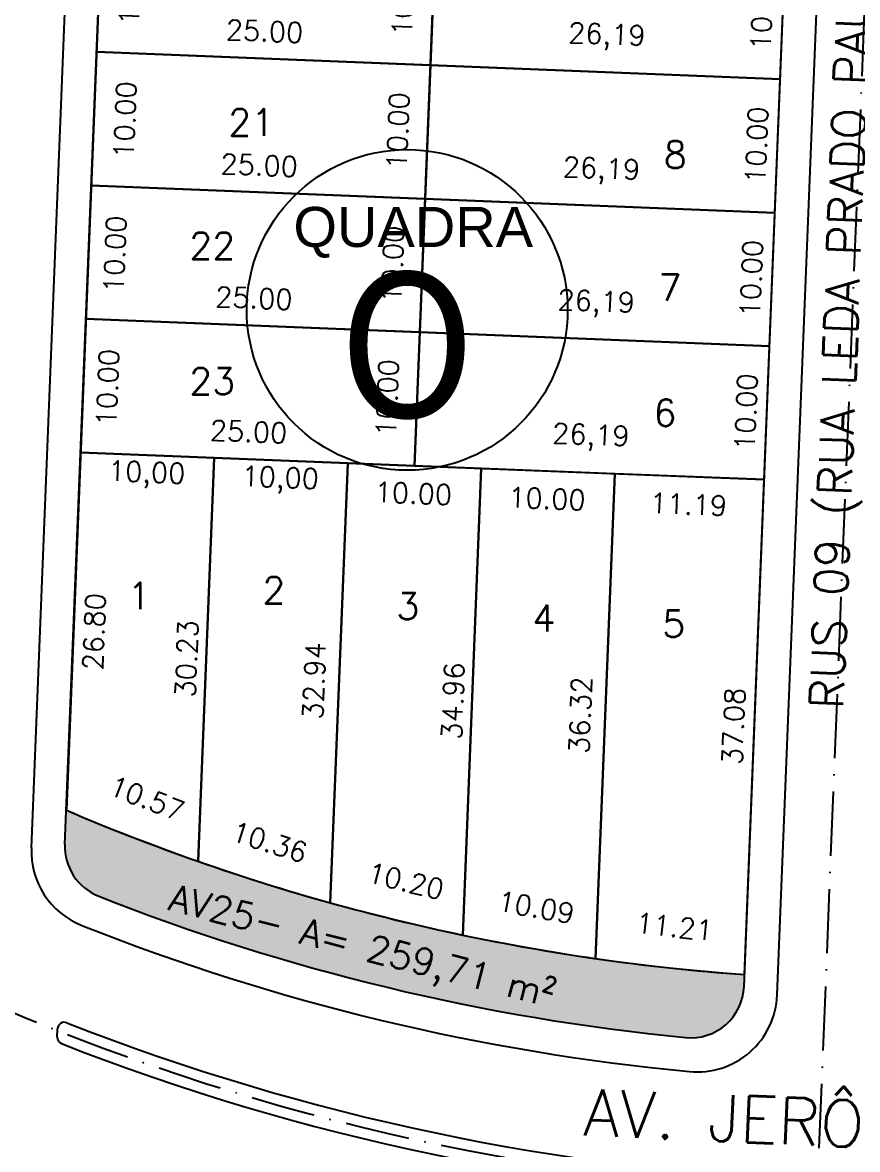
# Model space of a CAD drawing. Header units: millimetres. Extents: x 1794 to 8081, y 409 to 2272.
# Drawn here: x 5941.8 to 6004.3, y 967.2 to 1051.5 of the extents above; entities that cross this region are included whole.
import ezdxf
from ezdxf.enums import TextEntityAlignment as Align

# ---------------------------------------------------------------- set-up
doc = ezdxf.new("R2010")
doc.units = ezdxf.units.MM
doc.linetypes.add('ACAD_ISO10W100', pattern=[18, 12, -3, 0, -3])
for name, color, linetype in [('02 - EIXO VIA', 2, 'ACAD_ISO10W100'), ('03 - CALÇADA', 1, 'Continuous'), ('BOUNDARY LOTES', 2, 'Continuous'), ('boundary quadras', 232, 'Continuous'), ('COT', 8, 'Continuous'), ('FAIXAS VERDES', 62, 'Continuous'), ('LOTES', 2, 'Continuous'), ('QUADRAS', 3, 'Continuous'), ('texto - ruas', 2, 'Continuous'), ('Texto Lotes', 31, 'Continuous'), ('TEXTO-80', 3, 'Continuous'), ('TXT CB. QDAS', 41, 'Continuous')]:
    doc.layers.add(name, color=color, linetype=linetype)
doc.styles.add('arcad1', font='romans.shx')
doc.styles.add('style1', font='tahoma.ttf')
doc.dimstyles.new('REGIS', dxfattribs={"dimtxt": 1.5, "dimasz": 0.12, "dimexe": 0, "dimexo": 0, "dimgap": 0, "dimtad": 0, "dimzin": 4, "dimdsep": 46, "dimtxsty": 'arcad1', "dimblk1": 'BOLA', "dimblk2": 'BOLA', "dimsah": 1, "dimcen": 0.12, "dimse1": 1, "dimse2": 1, "dimsd1": 1, "dimsd2": 1, "dimclrd": 256, "dimclre": 8, "dimclrt": 1, "dimadec": 0, "dimazin": 0, "dimtfac": 1.2, "dimtix": 1, "dimtmove": 2, "dimatfit": 3, "dimldrblk": 'BOLA', "dimfxl": 0, "dimfxlon": 1, "dimtvp": 2, "dimtolj": 1, "dimtzin": 4, "dimarcsym": 0})

# ---------------------------------------------------------------- blocks, each defined once
blk = doc.blocks.new('NUM_quadra')
blk.add_circle((0, 0), 0.2)
at = {"insert": (-0.1418711980285907, 0.1285282569724173), "char_height": 0.05, "width": 0.2663, "attachment_point": 1, "style": 'style1'}
blk.add_mtext('\\fArial|b0|i0|c0|p34;QUADRA', dxfattribs=at)
at = {"style": 'style1'}
blk.add_attdef('00', text='', height=0.18, dxfattribs=at).set_placement((-2.886579864025407e-15, -0.1334628551621867), align=Align.CENTER)
blk = doc.blocks.new('*D532')
at = {"layer": 'Defpoints', "color": 0}
for p in [(5947.764566490847, 1059.331583377822), (5947.366565247271, 1049.33950676632), (5952.69743049025, 1049.127169423591)]:
    blk.add_point(p, dxfattribs=at)
at = {"layer": 'COT', "color": 1, "insert": (5949.898808128587, 1054.242608102414), "char_height": 1.5, "attachment_point": 5, "rotation": 87.71901838160724, "style": 'arcad1'}
blk.add_mtext('\\A1;10.00', dxfattribs=at)
blk = doc.blocks.new('BOLA')
for p, q in [((-1, 0), (1, 0)), ((0, -1), (0, 1))]:
    blk.add_line(p, q)
blk.add_circle((0, 0), 0.3)
blk = doc.blocks.new('*D533')
at = {"layer": 'Defpoints', "color": 0}
for p in [(5947.366565247271, 1049.33950676632), (5946.968564003695, 1039.347430154819), (5952.299429246672, 1039.135092812089)]:
    blk.add_point(p, dxfattribs=at)
at = {"layer": 'COT', "color": 1, "insert": (5949.500806885009, 1044.250531490913), "char_height": 1.5, "attachment_point": 5, "rotation": 87.71901838160724, "style": 'arcad1'}
blk.add_mtext('\\A1;10.00', dxfattribs=at)
blk = doc.blocks.new('*D534')
at = {"layer": 'Defpoints', "color": 0}
for p in [(5946.968564003695, 1039.347430154819), (5946.570562760118, 1029.355353543318), (5951.901428003098, 1029.143016200588)]:
    blk.add_point(p, dxfattribs=at)
at = {"layer": 'COT', "color": 1, "insert": (5948.74324688834, 1034.199133020019), "char_height": 1.5, "attachment_point": 5, "rotation": 87.71901838160724, "style": 'arcad1'}
blk.add_mtext('\\A1;10.00', dxfattribs=at)
blk = doc.blocks.new('*D535')
at = {"layer": 'Defpoints', "color": 0}
for p in [(5946.570562760118, 1029.355353543318), (5946.172561516541, 1019.363276931815), (5951.503426759519, 1019.150939589086)]:
    blk.add_point(p, dxfattribs=at)
at = {"layer": 'COT', "color": 1, "insert": (5948.200273479869, 1024.214891020811), "char_height": 1.5, "attachment_point": 5, "rotation": 87.71901838160724, "style": 'arcad1'}
blk.add_mtext('\\A1;10.00', dxfattribs=at)
blk = doc.blocks.new('*D536')
at = {"layer": 'Defpoints', "color": 0}
for p in [(5946.172561516541, 1019.363276931815), (5945.105999075875, 992.5865424615326), (5950.436864318856, 992.3742051188029)]:
    blk.add_point(p, dxfattribs=at)
at = {"layer": 'COT', "color": 1, "insert": (5947.188053829861, 1005.947914260896), "char_height": 1.5, "attachment_point": 5, "rotation": 87.71901838160724, "style": 'arcad1'}
blk.add_mtext('\\A1;26.80', dxfattribs=at)
blk = doc.blocks.new('*D542')
at = {"layer": 'Defpoints', "color": 0}
for p in [(5972.744758019599, 1058.336580268881), (5972.346756776024, 1048.344503657379), (5973.113196326934, 1048.313975078962)]:
    blk.add_point(p, dxfattribs=at)
at = {"layer": 'COT', "color": 1, "insert": (5970.314573965273, 1053.429413757785), "char_height": 1.5, "attachment_point": 5, "rotation": 87.71901838160724, "style": 'arcad1'}
blk.add_mtext('\\A1;10.00', dxfattribs=at)
blk = doc.blocks.new('*D543')
at = {"layer": 'Defpoints', "color": 0}
for p in [(5972.346756776023, 1048.344503657379), (5971.948755532447, 1038.352427045878), (5972.715195083358, 1038.32189846746)]:
    blk.add_point(p, dxfattribs=at)
at = {"layer": 'COT', "color": 1, "insert": (5969.916572721696, 1043.437337146284), "char_height": 1.5, "attachment_point": 5, "rotation": 87.71901838160724, "style": 'arcad1'}
blk.add_mtext('\\A1;10.00', dxfattribs=at)
blk = doc.blocks.new('*D544')
at = {"layer": 'Defpoints', "color": 0}
for p in [(5971.948755532447, 1038.352427045878), (5971.550754288871, 1028.360350434376), (5972.317193839781, 1028.329821855959)]:
    blk.add_point(p, dxfattribs=at)
at = {"layer": 'COT', "color": 1, "insert": (5969.518571478119, 1033.445260534782), "char_height": 1.5, "attachment_point": 5, "rotation": 87.71901838160724, "style": 'arcad1'}
blk.add_mtext('\\A1;10.00', dxfattribs=at)
blk = doc.blocks.new('*D545')
at = {"layer": 'Defpoints', "color": 0}
for p in [(5971.55075428887, 1028.360350434376), (5971.152753045293, 1018.368273822874), (5971.919192596205, 1018.337745244457)]:
    blk.add_point(p, dxfattribs=at)
at = {"layer": 'COT', "color": 1, "insert": (5969.120570234543, 1023.45318392328), "char_height": 1.5, "attachment_point": 5, "rotation": 87.71901838160724, "style": 'arcad1'}
blk.add_mtext('\\A1;10.00', dxfattribs=at)
blk = doc.blocks.new('*D550')
at = {"layer": 'Defpoints', "color": 0}
for p in [(5946.968564003695, 1039.347430154819), (5971.948755532449, 1038.352427045878), (5971.909474883839, 1037.366261156721)]:
    blk.add_point(p, dxfattribs=at)
at = {"layer": 'COT', "color": 1, "insert": (5959.538779492535, 1040.861385694642), "char_height": 1.5, "attachment_point": 5, "rotation": 357.71901838159994, "style": 'arcad1'}
blk.add_mtext('\\A1;25.00', dxfattribs=at)
blk = doc.blocks.new('*D551')
at = {"layer": 'Defpoints', "color": 0}
for p in [(5946.172561516542, 1019.363276931816), (5971.152753045296, 1018.368273822875), (5971.115120977862, 1017.423496621982)]:
    blk.add_point(p, dxfattribs=at)
at = {"layer": 'COT', "color": 1, "insert": (5958.744425586558, 1020.918621159903), "char_height": 1.5, "attachment_point": 5, "rotation": 357.71901838159994, "style": 'arcad1'}
blk.add_mtext('\\A1;25.00', dxfattribs=at)
blk = doc.blocks.new('*D552')
at = {"layer": 'Defpoints', "color": 0}
for p in [(5966.156714739547, 1018.567274444663), (5976.148791351046, 1018.169273201086), (5975.946895342847, 1013.10054436154)]:
    blk.add_point(p, dxfattribs=at)
at = {"layer": 'COT', "color": 1, "insert": (5971.07025741017, 1016.297167966777), "char_height": 1.5, "attachment_point": 5, "rotation": 357.7190183816073, "style": 'arcad1'}
blk.add_mtext('\\A1;10.00', dxfattribs=at)
blk = doc.blocks.new('*D553')
at = {"layer": 'Defpoints', "color": 0}
for p in [(5976.148791351046, 1018.169273201086), (5986.140867962548, 1017.77127195751), (5985.938971954349, 1012.702543117963)]:
    blk.add_point(p, dxfattribs=at)
at = {"layer": 'COT', "color": 1, "insert": (5981.062334021671, 1015.899166723201), "char_height": 1.5, "attachment_point": 5, "rotation": 357.7190183816073, "style": 'arcad1'}
blk.add_mtext('\\A1;10.00', dxfattribs=at)
blk = doc.blocks.new('*D554')
at = {"layer": 'Defpoints', "color": 0}
for p in [(5986.140867962548, 1017.77127195751), (5997.321373985261, 1017.325933568518), (5997.119477977061, 1012.257204728971)]:
    blk.add_point(p, dxfattribs=at)
at = {"layer": 'COT', "color": 1, "insert": (5991.648625338778, 1015.477496906917), "char_height": 1.5, "attachment_point": 5, "rotation": 357.7190183816073, "style": 'arcad1'}
blk.add_mtext('\\A1;11.19', dxfattribs=at)
blk = doc.blocks.new('*D555')
at = {"layer": 'Defpoints', "color": 0}
for p in [(5945.105999075908, 992.5865424615192), (5954.961420895006, 988.7577349652936), (5954.961420895006, 988.7577349652954)]:
    blk.add_point(p, dxfattribs=at)
at = {"layer": 'COT', "color": 1, "insert": (5951.120098197511, 993.4685222086955), "char_height": 1.5, "attachment_point": 5, "rotation": 338.7689722676158, "style": 'arcad1'}
blk.add_mtext('\\A1;10.57', dxfattribs=at)
blk = doc.blocks.new('*D556')
at = {"layer": 'Defpoints', "color": 0}
for p in [(5954.961420894975, 988.7577349653077), (5965.055558935146, 986.3222517957722), (5964.845723577289, 985.6540000725511)]:
    blk.add_point(p, dxfattribs=at)
at = {"layer": 'COT', "color": 1, "insert": (5960.30549263455, 990.1921339827443), "char_height": 1.5, "attachment_point": 5, "rotation": 342.5673744985353, "style": 'arcad1'}
blk.add_mtext('\\A1;10.36', dxfattribs=at)
blk = doc.blocks.new('*D557')
at = {"layer": 'Defpoints', "color": 0}
for p in [(5964.845723577291, 985.6540000725506), (5974.737906044344, 983.1575466981367), (5974.757400194088, 983.2375053705173)]:
    blk.add_point(p, dxfattribs=at)
at = {"layer": 'COT', "color": 1, "insert": (5970.492662221526, 987.2804218945328), "char_height": 1.5, "attachment_point": 5, "rotation": 346.298426433093, "style": 'arcad1'}
blk.add_mtext('\\A1;10.20', dxfattribs=at)
blk = doc.blocks.new('*D558')
at = {"layer": 'Defpoints', "color": 0}
for p in [(5974.757400194087, 983.2375053705175), (5984.695394481465, 981.4817326759712), (5984.695394481465, 981.481732675971)]:
    blk.add_point(p, dxfattribs=at)
at = {"layer": 'COT', "color": 1, "insert": (5980.248332503523, 985.3138674357439), "char_height": 1.5, "attachment_point": 5, "rotation": 349.98078787314086, "style": 'arcad1'}
blk.add_mtext('\\A1;10.09', dxfattribs=at)
blk = doc.blocks.new('*D559')
at = {"layer": 'Defpoints', "color": 0}
for p in [(5984.695394481465, 981.4817326759716), (5995.845759098725, 980.2796749617062), (5995.845759098725, 980.279674961703)]:
    blk.add_point(p, dxfattribs=at)
at = {"layer": 'COT', "color": 1, "insert": (5990.592126721219, 983.8634216468902), "char_height": 1.5, "attachment_point": 5, "rotation": 353.8470289481501, "style": 'arcad1'}
blk.add_mtext('\\A1;11.21', dxfattribs=at)
blk = doc.blocks.new('*D563')
at = {"layer": 'Defpoints', "color": 0}
for p in [(5998.913378959565, 1057.294240014524), (5998.515377715989, 1047.302163403022), (5999.952438425741, 1047.244922854154)]:
    blk.add_point(p, dxfattribs=at)
at = {"layer": 'COT', "color": 1, "insert": (5997.153816064078, 1052.360361532978), "char_height": 1.5, "attachment_point": 5, "rotation": 87.71901838160724, "style": 'arcad1'}
blk.add_mtext('\\A1;10.00', dxfattribs=at)
blk = doc.blocks.new('*D564')
at = {"layer": 'Defpoints', "color": 0}
for p in [(5998.515377715989, 1047.302163403022), (5998.117376472413, 1037.31008679152), (5999.554437182166, 1037.252846242652)]:
    blk.add_point(p, dxfattribs=at)
at = {"layer": 'COT', "color": 1, "insert": (5996.755814820503, 1042.368284921476), "char_height": 1.5, "attachment_point": 5, "rotation": 87.71901838160724, "style": 'arcad1'}
blk.add_mtext('\\A1;10.00', dxfattribs=at)
blk = doc.blocks.new('*D44')
at = {"layer": 'Defpoints', "color": 0}
for p in [(5998.117376472413, 1037.31008679152), (5997.719375228837, 1027.318010180019), (5999.15643593859, 1027.260769631151)]:
    blk.add_point(p, dxfattribs=at)
at = {"layer": 'COT', "color": 1, "insert": (5996.357813576928, 1032.376208309974), "char_height": 1.5, "attachment_point": 5, "rotation": 87.71901838160724, "style": 'arcad1'}
blk.add_mtext('\\A1;10.00', dxfattribs=at)
blk = doc.blocks.new('*D45')
at = {"layer": 'Defpoints', "color": 0}
for p in [(5997.719375228837, 1027.318010180019), (5997.321373985261, 1017.325933568518), (5998.758434695013, 1017.26869301965)]:
    blk.add_point(p, dxfattribs=at)
at = {"layer": 'COT', "color": 1, "insert": (5995.95981233335, 1022.384131698473), "char_height": 1.5, "attachment_point": 5, "rotation": 87.71901838160724, "style": 'arcad1'}
blk.add_mtext('\\A1;10.00', dxfattribs=at)
blk = doc.blocks.new('*D46')
at = {"layer": 'Defpoints', "color": 0}
for p in [(5997.321373985261, 1017.325933568518), (5995.845759098723, 980.279674961705), (5997.282819808478, 980.2224344128368)]:
    blk.add_point(p, dxfattribs=at)
at = {"layer": 'COT', "color": 1, "insert": (5995.023004268294, 998.8649640893157), "char_height": 1.5, "attachment_point": 5, "rotation": 87.71901838160724, "style": 'arcad1'}
blk.add_mtext('\\A1;37.08', dxfattribs=at)
blk = doc.blocks.new('*D47')
at = {"layer": 'Defpoints', "color": 0}
for p in [(5986.140867962547, 1017.77127195751), (5984.695394481465, 981.4817326759714), (5985.836493819413, 981.4362807671034)]:
    blk.add_point(p, dxfattribs=at)
at = {"layer": 'COT', "color": 1, "insert": (5983.561607576505, 999.7004507809457), "char_height": 1.5, "attachment_point": 5, "rotation": 87.71901838159876, "style": 'arcad1'}
blk.add_mtext('\\A1;36.32', dxfattribs=at)
blk = doc.blocks.new('*D565')
at = {"layer": 'Defpoints', "color": 0}
for p in [(5976.148791351049, 1018.169273201086), (5974.757400194088, 983.2375053705176), (5976.337117307545, 983.174582576778)]:
    blk.add_point(p, dxfattribs=at)
at = {"layer": 'COT', "color": 1, "insert": (5974.035189902574, 1000.759866865135), "char_height": 1.5, "attachment_point": 5, "rotation": 87.7190183815959, "style": 'arcad1'}
blk.add_mtext('\\A1;34.96', dxfattribs=at)
blk = doc.blocks.new('*D48')
at = {"layer": 'Defpoints', "color": 0}
for p in [(5966.156714739548, 1018.567274444663), (5964.84572357729, 985.6540000725511), (5966.52116574426, 985.5872643886765)]:
    blk.add_point(p, dxfattribs=at)
at = {"layer": 'COT', "color": 1, "insert": (5963.651419605016, 1002.26805648522), "char_height": 1.5, "attachment_point": 5, "rotation": 87.71901838159754, "style": 'arcad1'}
blk.add_mtext('\\A1;32.94', dxfattribs=at)
blk = doc.blocks.new('*D49')
at = {"layer": 'Defpoints', "color": 0}
for p in [(5956.164638128047, 1018.965275688239), (5954.961420894977, 988.757734965307), (5956.507432918001, 988.6961547020974)]:
    blk.add_point(p, dxfattribs=at)
at = {"layer": 'COT', "color": 1, "insert": (5954.111418551083, 1003.919325436636), "char_height": 1.5, "attachment_point": 5, "rotation": 87.71901838159854, "style": 'arcad1'}
blk.add_mtext('\\A1;30.23', dxfattribs=at)
blk = doc.blocks.new('*D1518')
at = {"layer": 'Defpoints', "color": 0}
for p in [(5997.321373985262, 1017.325933568518), (5997.283741917827, 1016.381156367626), (5957.480919760326, 675.1281261902527)]:
    blk.add_point(p, dxfattribs=at)
at = {"layer": 'COT', "color": 1, "insert": (5984.341574749119, 1020.470925284627), "char_height": 1.5, "attachment_point": 5, "rotation": 357.71901838160085, "style": 'arcad1'}
blk.add_mtext('\\A1;26,19', dxfattribs=at)
blk = doc.blocks.new('*D1519')
at = {"layer": 'Defpoints', "color": 0}
for p in [(5998.117376472415, 1037.310086791521), (5998.078095823806, 1036.323920902364), (5958.276922247479, 695.1122794132557)]:
    blk.add_point(p, dxfattribs=at)
at = {"layer": 'COT', "color": 1, "insert": (5985.135928655097, 1040.413689819364), "char_height": 1.5, "attachment_point": 5, "rotation": 357.71901838160085, "style": 'arcad1'}
blk.add_mtext('\\A1;26,19', dxfattribs=at)
blk = doc.blocks.new('*D1520')
at = {"layer": 'Defpoints', "color": 0}
for p in [(5998.913378959566, 1057.294240014524), (5998.875674316007, 1056.347640743448), (5959.072924734632, 715.0964326362587)]:
    blk.add_point(p, dxfattribs=at)
at = {"layer": 'COT', "color": 1, "insert": (5985.933507147299, 1060.437409660448), "char_height": 1.5, "attachment_point": 5, "rotation": 357.71901838160085, "style": 'arcad1'}
blk.add_mtext('\\A1;26,19', dxfattribs=at)
blk = doc.blocks.new('*D1523')
at = {"layer": 'Defpoints', "color": 0}
for p in [(5946.570562760117, 1029.355353543317), (5971.550754288871, 1028.360350434376), (5971.513122221436, 1027.415573233484)]:
    blk.add_point(p, dxfattribs=at)
at = {"layer": 'COT', "color": 1, "insert": (5959.142426830132, 1030.910697771405), "char_height": 1.5, "attachment_point": 5, "rotation": 357.71901838159994, "style": 'arcad1'}
blk.add_mtext('\\A1;25.00', dxfattribs=at)
blk = doc.blocks.new('*D1522')
at = {"layer": 'Defpoints', "color": 0}
for p in [(5971.550754288871, 1028.360350434377), (5997.719375228836, 1027.318010180019), (5997.681743161402, 1026.373232979127)]:
    blk.add_point(p, dxfattribs=at)
at = {"layer": 'COT', "color": 1, "insert": (5984.739575992696, 1030.463001896127), "char_height": 1.5, "attachment_point": 5, "rotation": 357.71901838160085, "style": 'arcad1'}
blk.add_mtext('\\A1;26,19', dxfattribs=at)
blk = doc.blocks.new('*D1525')
at = {"layer": 'Defpoints', "color": 0}
for p in [(5947.366565247273, 1049.33950676632), (5972.346756776027, 1048.344503657379), (5972.309124708592, 1047.399726456486)]:
    blk.add_point(p, dxfattribs=at)
at = {"layer": 'COT', "color": 1, "insert": (5959.938429317288, 1050.894850994407), "char_height": 1.5, "attachment_point": 5, "rotation": 357.71901838159994, "style": 'arcad1'}
blk.add_mtext('\\A1;25.00', dxfattribs=at)
blk = doc.blocks.new('*D1524')
at = {"layer": 'Defpoints', "color": 0}
for p in [(5972.346756776026, 1048.344503657379), (5998.515377715991, 1047.302163403022), (5998.477745648556, 1046.35738620213)]:
    blk.add_point(p, dxfattribs=at)
at = {"layer": 'COT', "color": 1, "insert": (5985.535578479851, 1050.44715511913), "char_height": 1.5, "attachment_point": 5, "rotation": 357.71901838160085, "style": 'arcad1'}
blk.add_mtext('\\A1;26,19', dxfattribs=at)
blk = doc.blocks.new('*D1532')
at = {"layer": 'Defpoints', "color": 0}
for p in [(5956.164638128044, 1018.965275688239), (5966.156714739547, 1018.567274444663), (5955.962742119845, 1013.89654684869)]:
    blk.add_point(p, dxfattribs=at)
at = {"layer": 'COT', "color": 1, "insert": (5961.100923726874, 1017.266145016725), "char_height": 1.5, "attachment_point": 5, "rotation": 357.7190183816073, "style": 'arcad1'}
blk.add_mtext('\\A1;10,00', dxfattribs=at)
blk = doc.blocks.new('*D1533')
at = {"layer": 'Defpoints', "color": 0}
for p in [(5946.156708456558, 1018.965275688239), (5956.164638128044, 1018.965275688239), (5945.970665508342, 1014.294548092265)]:
    blk.add_point(p, dxfattribs=at)
at = {"layer": 'COT', "color": 1, "insert": (5951.10884711537, 1017.6641462603), "char_height": 1.5, "attachment_point": 5, "rotation": 357.7190183816073, "style": 'arcad1'}
blk.add_mtext('\\A1;10,00', dxfattribs=at)

msp = doc.modelspace()

# ---------------------------------------------------------------- hatches: boundary and pattern name
at = {"layer": 'FAIXAS VERDES'}
h = msp.add_hatch(dxfattribs=at)
h.set_pattern_fill('AR-SAND', color=256, scale=0.1, style=0)
h.set_pattern_definition([(37.50000000000001, (5943.820001054365, 941.1358193083689), (-0.1600031295984046, 4.894132373293424), [0, -3.860800000000001, 0, -4.318000000000001, 0, -4.1275]), (7.499999999999999, (5943.820001054365, 941.1358193083689), (4.495232831380027, 7.168251005683543), [0, -2.0828, 0, -3.4798, 0, -1.3335]), (327.5, (5940.695801054365, 941.1358193083689), (7.90992370241458, 0.01437184678545691), [0, -1.27, 0, -4.572, 0, -5.969]), (317.5, (5940.695801054365, 941.1358193083689), (7.635564524722972, 2.229293232572162), [0, -0.635, 0, -2.9972, 0, -3.429])])
edge = h.paths.add_edge_path()
edge.add_line((6071.141712603471, 977.1992970668585), (6071.101912479114, 976.2000894057088))
edge.add_arc((6075.098743123714, 976.0408889082784), 3.999999999999702, 177.7190183816006, 267.7190183816006)
edge.add_line((6074.939542626283, 972.044058263678), (6116.906264394586, 970.3724530406595))
edge.add_arc((6117.065464892017, 974.3692836852598), 3.999999999999936, 267.7190183816006, 357.7190183816006)
edge.add_line((6121.062295536617, 974.2100831878294), (6121.102095660975, 975.20929084898))
edge.add_line((6121.102095660975, 975.20929084898), (6071.14171260347, 977.1992970668585))
edge = h.paths.add_edge_path()
edge.add_line((6178.196384424919, 946.2910581115503), (6136.22966265661, 947.9626633345707))
edge.add_arc((6136.070462159179, 943.9658326899704), 3.999999999999844, 87.71901838160058, 177.7190183816006)
edge.add_line((6132.07363151458, 944.1250331874008), (6132.033831390222, 943.1258255262511))
edge.add_line((6132.033831390222, 943.1258255262511), (6181.994214447731, 941.1358193083689))
edge.add_line((6181.994214447731, 941.1358193083689), (6182.034014572088, 942.1350269695196))
edge.add_arc((6178.037183927489, 942.29422746695), 3.999999999999787, 357.7190183816003, 447.7190183815941)
edge = h.paths.add_edge_path()
edge.add_line((6116.054902290488, 948.9984611107812), (6074.088180522182, 950.6700663337989))
edge.add_arc((6073.928980024753, 946.6732356891986), 3.999999999999707, 87.71901838161361, 177.7190183816006)
edge.add_line((6069.932149380154, 946.832436186629), (6069.913918877875, 946.3747477286894))
edge.add_line((6069.913918877874, 946.3747477286894), (6119.87430193538, 944.3847415108118))
edge.add_line((6119.87430193538, 944.3847415108118), (6119.892532437658, 944.8424299687509))
edge.add_arc((6115.895701793058, 945.0016304661805), 3.99999999999986, 357.7190183816136, 447.7190183815944)
edge = h.paths.add_edge_path()
edge.add_line((6053.904185766952, 951.4740288458203), (6010.979330748004, 953.1837981302325))
edge.add_arc((6010.820130250573, 949.1869674856322), 3.999999999999916, 87.7190183816006, 177.7190183816006)
edge.add_line((6006.823299605973, 949.3461679830626), (6006.805069103695, 948.8884795251239))
edge.add_line((6006.805069103694, 948.8884795251239), (6057.723585411845, 946.860309245853))
edge.add_line((6057.723585411845, 946.860309245853), (6057.741815914123, 947.3179977037895))
edge.add_arc((6053.744985269522, 947.47719820122), 3.999999999999821, 357.7190183816006, 447.7190183816136)
edge = h.paths.add_edge_path()
edge.add_line((6058.951379137437, 977.6848585840199), (6008.032862829292, 979.713028863294))
edge.add_line((6008.032862829292, 979.713028863294), (6007.977635511744, 978.3265116177196))
edge.add_arc((6011.974466156345, 978.1673111202891), 3.999999999999823, 177.7190183816006, 267.7190183816071)
edge.add_line((6011.815265658915, 974.1704804756888), (6054.740120677859, 972.4607111912757))
edge.add_arc((6054.899321175289, 976.457541835876), 3.999999999999941, 267.7190183816006, 357.7190183816006)
edge.add_line((6058.896151819889, 976.2983413384455), (6058.951379137437, 977.6848585840199))
h.paths.add_polyline_path([(5963.59800968155, 954.3293420804999), (5958.865110156813, 955.5451272308406), (5953.697385707113, 957.0233204613702), (5949.970253875028, 958.1892042728879), (5947.159655797616, 959.1248011418048), (5945.19974805802, 959.8063761404702), (5943.820001054365, 960.3007369255839), (5944.100405632887, 960.9679941723545), (5944.719244877558, 961.983984322737), (5945.52345441198, 962.715557952784), (5946.342209289784, 963.1478887269074), (5947.288522792286, 963.3870185258057), (5948.583837550849, 963.338364934115), (5950.140851547711, 962.8473470049877), (5953.125204087562, 961.8824790200707), (5957.22608032747, 960.6474163296776), (5961.735642253448, 959.4082337028609), (5967.330095687797, 958.0403791241671), (5973.464952304507, 956.7514023305413), (5977.815878361017, 955.9685120885907), (5982.33595106624, 955.2688254441092), (5985.745287680038, 954.8168871906556), (5988.741271971799, 954.4731246408465), (5991.045407847617, 954.242449967942), (5992.573234890554, 953.7679717681023), (5993.532733889306, 953.0322250951459), (5994.396937484833, 951.6543111209995), (5994.607399274792, 950.8234282330833), (5994.618656440783, 949.4724753204838), (5983.465784954503, 950.6115964793026), (5973.521015922869, 952.1972848720462)])
edge = h.paths.add_edge_path()
edge.add_line((5995.810159122995, 979.385914727056), (5995.845759098725, 980.2796749617061))
edge.add_arc((6007.185095968306, 1137.780870861101), 157.9088574791845, 246.8504491071451, 265.88208144720187, ccw=False)
edge.add_line((5945.105999075876, 992.5865424615323), (5945.00391616372, 990.0236854467481))
edge.add_arc((5949.000746808321, 989.8644849493172), 4.000000000000147, 177.7190183815943, 248.4832902055604)
edge.add_arc((6007.284155110449, 1137.699086115712), 162.9088574791843, 248.4832902055545, 264.4130278522212)
edge.add_arc((5991.813328478395, 979.5451152244929), 3.99999999999987, 264.4130278522318, 357.7190183815094)

# ---------------------------------------------------------------- linework, layer by layer
at = {"layer": '02 - EIXO VIA', "ltscale": 0.4}
msp.add_line((6000.852311769487, 952.7065396227423), (6006.958242467929, 1105.999847892659), dxfattribs=at)
msp.add_arc((6008.206928768531, 1137.348918732822), 173.4088574791844, 246.2776676173757, 267.7190183816073, dxfattribs=at)
at = {"layer": '03 - CALÇADA'}
for p, q in [((5942.491780793751, 989.7687890693811), (5947.950546146366, 1126.81459605584)), ((5998.287130603475, 978.7579990947389), (6003.13446221749, 1100.453369725666)), ((5944.429212192274, 975.5953734646029), (5944.454485989311, 976.2298883570544))]:
    msp.add_line(p, q, dxfattribs=at)
for centre, radius, start, end in [((5948.487026760651, 989.5299883232348), 6, 177.7190183815813, 248.3556091851237), ((6007.284155110446, 1137.699086115713), 165.4088574791844, 248.3556091851237, 264.6034038538551), ((5992.291884636575, 978.9967998408848), 6, 264.6034038538551, 357.7190183816073), ((5944.954089819887, 976.2099882948761), 0.5, 68.56820302943842, 177.7190183816595), ((6008.206928768531, 1137.348918732822), 172.6088574791844, 248.5682030294384, 267.7190183816073), ((5944.928816022849, 975.5754734024241), 0.5, 177.7190183816073, 248.6369153493154), ((6008.206928768531, 1137.348918732822), 174.2088574791844, 248.6369153493154, 267.7190183816073)]:
    msp.add_arc(centre, radius, start, end, dxfattribs=at)
at = {"layer": 'BOUNDARY LOTES'}
for points in [[(5972.744758019601, 1058.336580268881), (5947.764566490849, 1059.331583377822), (5947.366565247273, 1049.339506766321), (5972.346756776025, 1048.34450365738)], [(5998.913378959567, 1057.294240014524), (5972.744758019601, 1058.336580268881), (5972.346756776024, 1048.34450365738), (5998.51537771599, 1047.302163403022)], [(5972.346756776024, 1048.34450365738), (5947.366565247271, 1049.33950676632), (5946.968564003694, 1039.347430154819), (5971.948755532449, 1038.352427045878)], [(5998.51537771599, 1047.302163403022), (5972.346756776025, 1048.344503657379), (5971.948755532449, 1038.352427045878), (5998.117376472414, 1037.310086791521)], [(5971.948755532448, 1038.352427045878), (5946.968564003695, 1039.347430154819), (5946.570562760119, 1029.355353543318), (5971.550754288872, 1028.360350434376)], [(5998.117376472414, 1037.310086791521), (5971.948755532449, 1038.352427045878), (5971.550754288872, 1028.360350434376), (5997.719375228837, 1027.318010180019)], [(5971.550754288872, 1028.360350434376), (5946.570562760118, 1029.355353543318), (5946.172561516543, 1019.363276931816), (5971.152753045296, 1018.368273822875)], [(5997.719375228839, 1027.318010180019), (5971.550754288872, 1028.360350434376), (5971.152753045296, 1018.368273822875), (5997.321373985262, 1017.325933568518)]]:
    msp.add_lwpolyline(points, close=True, dxfattribs=at)
for points in [[(5956.164638128045, 1018.965275688239), (5946.172561516542, 1019.363276931816), (5945.105999075877, 992.5865424615328, 0.01674383744544869), (5954.961420894974, 988.7577349653068)], [(5966.156714739547, 1018.567274444663), (5956.164638128045, 1018.965275688239), (5954.961420894974, 988.7577349653067, 0.01640651148838792), (5964.84572357729, 985.6540000725508)], [(5976.148791351048, 1018.169273201087), (5966.156714739548, 1018.567274444663), (5964.84572357729, 985.6540000725508, 0.01615593617423134), (5974.757400194087, 983.2375053705174)], [(5986.140867962548, 1017.77127195751), (5976.148791351047, 1018.169273201087), (5974.757400194087, 983.2375053705174, 0.01598149533079877), (5984.695394481465, 981.4817326759716)], [(5997.321373985262, 1017.325933568518), (5986.140867962548, 1017.77127195751), (5984.695394481465, 981.4817326759716, 0.01776105052986373), (5995.845759098725, 980.2796749617061)]]:
    msp.add_lwpolyline(points, format="xyb", close=True, dxfattribs=at)
at = {"layer": 'boundary quadras'}
msp.add_lwpolyline([(6000.624639279703, 1100.256528442046, 0.2742673311534695), (5998.683897168462, 1103.846836624028), (5956.467934859203, 1129.144718243902, 0.5695293688408639), (5950.415015681243, 1125.872811056782), (5945.105999075877, 992.5865424615328, 0.0832325689429824), (5995.845759098725, 980.2796749617061)], format="xyb", close=True, dxfattribs=at)
at = {"layer": 'FAIXAS VERDES', "ltscale": 0.6}
for centre, radius, start, end in [((5949.000746808321, 989.8644849493172), 4, 177.7190183816073, 248.4832902055532), ((6007.284155110446, 1137.699086115713), 162.9088574791844, 248.4832902055532, 264.4130278522516), ((5991.813328478395, 979.5451152244938), 4, 264.4130278522516, 357.7190183815813)]:
    msp.add_arc(centre, radius, start, end, dxfattribs=at)
at = {"layer": 'LOTES'}
for p, q in [((5971.152753045296, 1018.368273822875), (5975.119958326794, 1117.967508111924)), ((5947.366565247272, 1049.33950676632), (5998.515377715989, 1047.302163403022)), ((5946.968564003696, 1039.347430154819), (5998.117376472414, 1037.310086791521)), ((5946.570562760119, 1029.355353543318), (5997.719375228838, 1027.318010180019)), ((5946.172561516542, 1019.363276931816), (5997.321373985261, 1017.325933568518)), ((5954.961420894974, 988.7577349653067), (5956.164638128045, 1018.96527568824)), ((5964.84572357729, 985.654000072551), (5966.156714739548, 1018.567274444663)), ((5974.757400194087, 983.2375053705174), (5976.148791351047, 1018.169273201086)), ((5984.695394481465, 981.4817326759713), (5986.140867962548, 1017.77127195751)), ((5954.750416410478, 983.4603319835556), (5954.751702104661, 983.4926101610105))]:
    msp.add_line(p, q, dxfattribs=at)
at = {"layer": 'QUADRAS'}
for p, q in [((5945.003916163721, 990.0236854467481), (5950.415015681243, 1125.872811056781)), ((5995.810159122996, 979.3859147270633), (6000.624639279701, 1100.256528442047))]:
    msp.add_line(p, q, dxfattribs=at)
at = {"layer": 'QUADRAS', "ltscale": 0.6}
msp.add_arc((6007.185095968308, 1137.780870861101), 157.9088574791844, 246.8504491071569, 265.8820814471656, dxfattribs=at)
at = {"layer": 'QUADRAS'}
for centre, radius, start, end in [((5949.000746808321, 989.8644849493172), 4, 177.7190183816073, 248.4832902055532), ((6007.284155110446, 1137.699086115713), 162.9088574791844, 248.4832902055532, 264.4130278522516), ((5991.813328478395, 979.5451152244938), 4, 264.4130278522516, 357.7190183816073)]:
    msp.add_arc(centre, radius, start, end, dxfattribs=at)

# ---------------------------------------------------------------- block references
at = {"layer": 'TEXTO-80', "xscale": 60, "yscale": 60, "zscale": 60}
msp.add_blockref('NUM_quadra', (5970.605062880357, 1030.033154233514), dxfattribs=at).add_auto_attribs({'00': 'O'})

# ---------------------------------------------------------------- texts
at = {"layer": 'texto - ruas', "attachment_point": 1}
for s, insert, char_height, width, rotation in [('{\\Fromans|c0;RUA 08 (RUA JOSÉ CRISOSTOMO FROTA)}', (5937.456973539803, 1040.722814441432), 2.5, 122.8523435454106, 87.50744138271078), ('{\\Fromans|c0;RUS 09 (RUA LEDA PRADO PAULA PESSOA)}', (6000.71063611638, 1000.212913337844), 2.5, 122.8523435454106, 87.81340135096274), ('{\\Fromans|c0;AV. JERÔNIMO DE MEDEIROS PRADO}', (5983.897569640348, 971.7450522390419), 3.5, 204.7539059090177, 357.49659499132997)]:
    msp.add_mtext(s, dxfattribs=dict(at, insert=insert, char_height=char_height, width=width, rotation=rotation))
at = {"layer": 'Texto Lotes', "style": 'arcad1'}
for s, p in [('21', (5958.936322137054, 1044.072064121428)), ('8', (5990.66263769456, 1041.651944416113)), ('22', (5956.027376934758, 1034.836186584994)), ('7', (5990.266674382517, 1031.711031383497)), ('23', (5956.01429325986, 1024.699086198177)), ('6', (5989.892766576671, 1022.323835986598)), ('2', (5960.633390231487, 1009.051435603473)), ('1', (5950.535916915508, 1008.634204988198)), ('3', (5970.651656361806, 1007.860949369728)), ('4', (5980.828208138327, 1006.965443184968)), ('5', (5990.541371428331, 1006.534157950713))]:
    msp.add_text(s, height=2, dxfattribs=at).set_placement(p, align=Align.MIDDLE_CENTER)
at = {"layer": 'TXT CB. QDAS', "style": 'arcad1'}
msp.add_text('AV25- A= 259,71 m²', height=2, rotation=345.6574027948121, dxfattribs=at).set_placement((5967.253828373377, 982.4395845052237), align=Align.MIDDLE_CENTER)

# ---------------------------------------------------------------- dimensions: what is measured, and where the dimension line sits
at = {"layer": 'COT'}
for base, p1, p2, angle, picture, middle in [((5998.875674316007, 1056.347640743448), (5959.072924734632, 715.0964326362587), (5998.913378959566, 1057.294240014524), 177.7190183816008, '*D1520', (5985.933507147299, 1060.437409660448)), ((5998.477745648556, 1046.35738620213), (5972.346756776026, 1048.344503657379), (5998.515377715991, 1047.302163403022), 177.7190183816008, '*D1524', (5985.535578479851, 1050.44715511913)), ((5998.078095823806, 1036.323920902364), (5958.276922247479, 695.1122794132557), (5998.117376472414, 1037.310086791521), 177.7190183816008, '*D1519', (5985.135928655097, 1040.413689819364)), ((5997.681743161402, 1026.373232979127), (5971.550754288871, 1028.360350434377), (5997.719375228836, 1027.318010180019), 177.7190183816008, '*D1522', (5984.739575992696, 1030.463001896127)), ((5997.283741917827, 1016.381156367626), (5957.480919760326, 675.1281261902527), (5997.321373985262, 1017.325933568518), 177.7190183816008, '*D1518', (5984.341574749119, 1020.470925284627)), ((5945.970665508342, 1014.294548092265), (5956.164638128045, 1018.965275688239), (5946.156708456559, 1018.965275688239), 177.7190183816073, '*D1533', (5951.10884711537, 1017.6641462603)), ((5955.962742119845, 1013.89654684869), (5966.156714739548, 1018.567274444663), (5956.164638128045, 1018.965275688239), 177.7190183816073, '*D1532', (5961.100923726874, 1017.266145016725))]:
    dim = msp.add_linear_dim(base=base, p1=p1, p2=p2, angle=angle, dimstyle='REGIS', override={"dimdsep": 44}, dxfattribs=at)
    dim.commit()
    dim.dimension.update_dxf_attribs({"geometry": picture, "text_midpoint": middle})
for base, p1, p2, angle, picture, middle in [((5952.69743049025, 1049.127169423591), (5947.764566490848, 1059.331583377822), (5947.366565247272, 1049.33950676632), 87.71901838160724, '*D532', (5949.898808128587, 1054.242608102414)), ((5973.113196326934, 1048.313975078962), (5972.744758019601, 1058.336580268881), (5972.346756776025, 1048.344503657379), 87.71901838160724, '*D542', (5970.314573965273, 1053.429413757785)), ((5999.952438425741, 1047.244922854154), (5998.913378959566, 1057.294240014524), (5998.515377715989, 1047.302163403022), 87.71901838160724, '*D563', (5997.153816064078, 1052.360361532978)), ((5952.299429246672, 1039.135092812089), (5947.366565247272, 1049.33950676632), (5946.968564003696, 1039.347430154819), 87.71901838160724, '*D533', (5949.500806885009, 1044.250531490913)), ((5972.715195083358, 1038.32189846746), (5972.346756776024, 1048.344503657379), (5971.948755532449, 1038.352427045878), 87.71901838160724, '*D543', (5969.916572721696, 1043.437337146284)), ((5999.554437182166, 1037.252846242652), (5998.515377715989, 1047.302163403022), (5998.117376472414, 1037.310086791521), 87.71901838160724, '*D564', (5996.755814820503, 1042.368284921476)), ((5972.317193839781, 1028.329821855959), (5971.948755532449, 1038.352427045878), (5971.550754288873, 1028.360350434376), 87.71901838160724, '*D544', (5969.518571478119, 1033.445260534782)), ((5999.15643593859, 1027.260769631151), (5998.117376472414, 1037.310086791521), (5997.719375228838, 1027.318010180019), 87.71901838160724, '*D44', (5996.357813576928, 1032.376208309974)), ((5971.919192596205, 1018.337745244457), (5971.550754288872, 1028.360350434376), (5971.152753045295, 1018.368273822875), 87.71901838160724, '*D545', (5969.120570234543, 1023.45318392328)), ((5998.758434695013, 1017.26869301965), (5997.719375228838, 1027.318010180019), (5997.321373985262, 1017.325933568518), 87.71901838160724, '*D45', (5995.95981233335, 1022.384131698473)), ((5975.946895342847, 1013.10054436154), (5966.156714739548, 1018.567274444663), (5976.148791351047, 1018.169273201087), 177.7190183816073, '*D552', (5971.07025741017, 1016.297167966777)), ((5985.938971954349, 1012.702543117963), (5976.148791351047, 1018.169273201087), (5986.140867962548, 1017.77127195751), 177.7190183816073, '*D553', (5981.062334021671, 1015.899166723201)), ((5997.119477977061, 1012.257204728971), (5986.140867962548, 1017.77127195751), (5997.321373985262, 1017.325933568518), 177.7190183816073, '*D554', (5991.648625338778, 1015.477496906917)), ((5997.282819808478, 980.2224344128368), (5997.321373985262, 1017.325933568518), (5995.845759098724, 980.2796749617052), 87.71901838160724, '*D46', (5995.023004268294, 998.8649640893157))]:
    dim = msp.add_linear_dim(base=base, p1=p1, p2=p2, angle=angle, dimstyle='REGIS', dxfattribs=at)
    dim.commit()
    dim.dimension.update_dxf_attribs({"geometry": picture, "text_midpoint": middle})
for p1, p2, distance, picture, middle in [((5947.366565247273, 1049.33950676632), (5972.346756776026, 1048.344503657379), -0.9455263781759594, '*D1525', (5959.938429317288, 1050.894850994407)), ((5946.968564003695, 1039.347430154819), (5971.948755532449, 1038.352427045878), -0.9869478863099596, '*D550', (5959.538779492535, 1040.861385694642)), ((5946.570562760117, 1029.355353543317), (5971.550754288871, 1028.360350434377), -0.9455263781759955, '*D1523', (5959.142426830132, 1030.910697771405)), ((5946.172561516543, 1019.363276931816), (5971.152753045297, 1018.368273822875), -0.9455263781759956, '*D551', (5958.744425586558, 1020.918621159903)), ((5956.164638128044, 1018.965275688239), (5954.961420894974, 988.7577349653067), 1.5472379597718773, '*D49', (5954.111418551083, 1003.919325436636)), ((5976.148791351047, 1018.169273201086), (5974.757400194087, 983.2375053705174), 1.5809697772331366, '*D565', (5974.035189902574, 1000.759866865135)), ((5986.140867962548, 1017.77127195751), (5984.695394481466, 981.4817326759713), 1.1420041922350186, '*D47', (5983.561607576505, 999.7004507809457)), ((5945.105999075909, 992.5865424615193), (5954.961420895006, 988.7577349652933), 2.013410231200582e-12, '*D555', (5951.120098197511, 993.4685222086955)), ((5964.84572357729, 985.6540000725508), (5974.757400194087, 983.2375053705173), -0.08230073610283938, '*D557', (5970.492662221526, 987.2804218945328)), ((5974.757400194087, 983.2375053705174), (5984.695394481465, 981.4817326759713), -3.358424551883156e-13, '*D558', (5980.248332503523, 985.3138674357439)), ((5984.695394481465, 981.4817326759713), (5995.845759098725, 980.2796749617061), -3.0518887364675666e-12, '*D559', (5990.592126721219, 983.8634216468902))]:
    dim = msp.add_aligned_dim(p1=p1, p2=p2, distance=distance, dimstyle='REGIS', dxfattribs=at)
    dim.commit()
    dim.dimension.update_dxf_attribs({"geometry": picture, "text_midpoint": middle})
for base, p1, p2, angle, picture, middle, dimtype in [((5951.901428003098, 1029.143016200588), (5946.968564003696, 1039.347430154819), (5946.570562760119, 1029.355353543318), 87.71901838160724, '*D534', (5948.74324688834, 1034.199133020019), 160), ((5951.503426759519, 1019.150939589086), (5946.570562760119, 1029.355353543318), (5946.172561516542, 1019.363276931816), 87.71901838160724, '*D535', (5948.200273479869, 1024.214891020811), 160), ((5950.436864318856, 992.3742051188029), (5946.172561516542, 1019.363276931816), (5945.105999075877, 992.5865424615328), 87.71901838160724, '*D536', (5947.188053829861, 1005.947914260896), 160), ((5966.52116574426, 985.5872643886765), (5966.156714739548, 1018.567274444663), (5964.84572357729, 985.654000072551), 267.7190183815975, '*D48', (5963.651419605016, 1002.26805648522), 161), ((5965.055558935146, 986.3222517957722), (5954.961420894975, 988.757734965308), (5964.84572357729, 985.654000072551), 342.56737449853523, '*D556', (5960.30549263455, 990.1921339827443), 161)]:
    dim = msp.add_linear_dim(base=base, p1=p1, p2=p2, angle=angle, dimstyle='REGIS', dxfattribs=at)
    dim.commit()
    dim.dimension.update_dxf_attribs({"geometry": picture, "text_midpoint": middle, "dimtype": dimtype})

doc.saveas('drawing.dxf')
